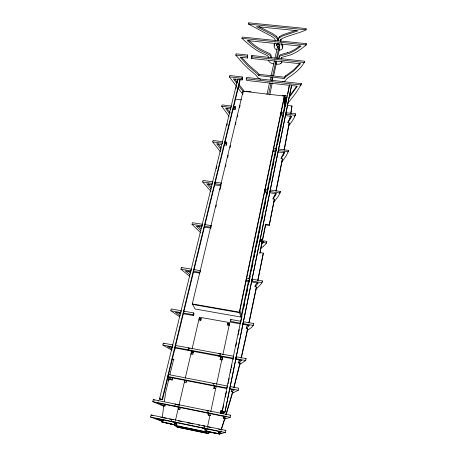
<?xml version="1.0" encoding="UTF-8"?>
<svg xmlns="http://www.w3.org/2000/svg" width="457" height="457" viewBox="0 0 457 457"><rect width="100%" height="100%" fill="white"/><g stroke="black" fill="none" stroke-linecap="round" stroke-linejoin="round"><path stroke-width="0.69" d="M281.221 58.724L281.518 57.816A3.765 2.296 11.6 0 1 282.123 57.251L288.327 55.548A30.408 19.36 13 0 0 292.012 54.354L296.49 52.075L301.386 48.745L306.139 44.986L306.396 43.701L242.244 37.057L241.93 38.314L244.638 40.816L251.481 46.66L257.24 50.641A29.854 18.994 12.9 0 0 260.719 52.458L267.562 55.68A3.742 2.274 13.2 0 1 268.253 56.382L268.727 57.771M281.501 57.348L281.78 59.17M161.789 421.954L174.848 424.821L162.184 422.194L161.789 421.954L161.892 420.908M271.475 57.771L270.95 54.989A6.307 3.839 13.2 0 0 269.641 53.566L262.489 50.104A27.711 17.692 12.9 0 1 258.97 48.282L254.503 45.237L248.762 40.462M162.235 417.784L163.76 405.787M164.366 401.383L165.737 391.992L168.793 379.367L170.107 379.624M287.053 105.339L291.966 105.927L290.852 112.828M290.886 113.724L291.966 105.927M290.366 115.724L289.669 119.797M290.109 118.357L290.503 116.038M289.132 122.83L284.037 150.125M284.208 150.353L289.172 123.71L289.167 122.819L287.921 122.665L288.201 121.265L291.24 116.466M283.5 153.992L283.854 152.17M282.346 158.79L275.982 190.649M282.969 155.603L283.449 153.164M282.403 159.607L276.057 191.409M282.723 81.809L284.962 81.049L286.459 79.358A15.955 9.226 10.3 0 1 287.693 78.05C294.445 73.731 301.272 68.373 304.91 61.255L251.79 55.508L251.687 58.473L300.449 63.78L293.611 71.041L285.545 76.947M240.616 363.903L245.706 360.55L246.095 358.591L236.183 356.74L235.892 358.934L236.183 356.74M246.98 330.674C249.591 328.749 253.315 327.069 253.738 323.55L243.353 321.711L243.067 323.87L243.324 322.625M287.659 103.379C292.697 97.307 297.958 90.743 301.431 83.694L246.552 77.439L246.232 78.781L246.46 80.392L289.555 85.333M256.691 288.578L261.57 283.489L262.478 280.946L252.047 279.216L251.767 281.341L252.013 280.158M288.567 126.126C291.286 122.282 294.439 118.443 295.736 113.884L286.128 112.719L285.865 114.673L286.128 112.719M273.509 202.445C276.217 199.092 279.387 195.693 280.432 191.443L270.31 190.003L270.036 192.037M281.78 162.058C284.425 158.442 287.413 154.752 288.55 150.376L278.684 149.085L278.416 151.078M265.871 243.764L266.58 243.027L266.905 241.387L263.803 240.908L263.403 241.33M233.556 392.614L238.246 390.249L238.651 388.216L230.077 386.548L229.791 388.77M263.078 242.964L263.803 240.908M247.825 329.126L247.66 328.634L246.243 328.383L246.614 326.549L248.362 325.133M221.554 433.447L225.41 432.516L225.861 430.368L151.118 414.962L150.604 417.035L155.517 418.909M256.537 287.527L256.406 286.939L255.023 286.705L255.372 284.968L257.525 282.7M274.389 199.92L274.309 199.143L273 198.955L273.315 197.401L275.999 193.477M282.437 159.63L282.375 158.779L281.101 158.608L281.398 157.134L284.397 152.295M224.644 419.132L230.185 417.304L230.608 415.207L153.289 399.595L152.787 401.629L159.47 404.462M269.122 224.73L265.586 224.193L265.688 224.89L269.213 225.421L274.274 199.155M275.08 195.145L275.337 193.859M269.213 225.421L274.354 199.898M261.33 240.056L260.981 241.759L261.215 239.394L262.455 239.582L262.569 240.251L261.33 240.056L261.215 239.394M232.979 392.18L231.253 391.546L231.653 389.57L232.39 389.255M262.112 241.29L259.936 253.212L262.112 241.29L260.867 241.096M262.455 239.582L265.586 224.193M262.569 240.251L265.688 224.89M238.057 362.887L240.222 363.292L240.034 362.887L238.577 362.612L238.965 360.699L240.353 359.859M280.564 41.01A7.175 4.547 11.7 0 1 281.603 38.896C289.292 34.943 298.238 33.721 306.047 29.842L306.304 28.585L248.819 22.85L248.517 24.084L271.201 36.149L273.977 38.12A7.141 4.507 13.3 0 1 275.303 40.467L275.337 40.639M273.726 75.799L276.251 63.512M220.497 433.213L218.635 432.653L218.914 431.271M223.005 413.928L223.422 411.894M222.965 418.018L225.25 418.481L223.439 417.898L223.856 415.859M224.918 412.38L291.629 85.191L289.447 84.939L222.033 411.568L222.273 411.848L224.918 412.38L229.922 387.93M230.208 386.536L291.629 85.191M259.822 252.572L263.335 253.127L257.737 280.295M284.5 101.374L285.368 97.192L283.791 97.004M285.654 95.81L284.083 95.627M285.454 98.849L285.739 97.472L285.871 99.517M220.428 413.402L220.988 410.7L222.273 410.963M220.662 413.671L220.988 410.7M284.562 105.224L285.865 98.929M283.254 112.725L284.837 105.076L284.34 96.079L243.107 91.229L192.3 303.905L195.139 309.001L241.01 317.078L248.459 281.049M248.894 278.953L266.797 192.346M267.374 189.552L275.171 151.838M275.748 149.045L282.82 114.821M233.247 358.437L233.533 356.243L175.442 345.412L175.185 347.577M240.473 323.407L240.753 321.248L230.745 319.477L230.351 321.34L230.688 322.174L240.433 323.904M249.236 280.918L249.516 278.799L246.517 278.302L246.152 280.072L246.414 281.061L249.214 281.529M276.079 150.77L276.342 148.776L273.577 148.411L273.4 151.33L275.502 151.604M283.648 113.382L283.843 112.439L281.141 112.108L280.946 115.055L283.654 115.387M222.565 410.449L223.713 404.868M225.295 397.19L226.449 391.609M228.032 383.931L228.323 382.532M228.609 381.138L229.186 378.345M230.334 372.763L231.053 369.273M231.345 367.879L231.916 365.086M233.07 359.499L233.356 358.105M235.806 346.24L236.526 342.75M238.108 335.072L239.257 329.491M240.839 321.814L241.993 316.227M243.575 308.549L244.729 302.968M246.312 295.291L247.46 289.709M248.614 284.123L249.333 280.632M249.619 279.238L250.196 276.445M251.35 270.864L252.932 263.186M254.081 257.599L254.8 254.115M255.092 252.715L255.669 249.922M256.388 246.437L257.537 240.85M257.828 239.457L258.399 236.663M259.119 233.173L260.273 227.592M261.855 219.914L263.009 214.327M264.157 208.746L265.74 201.069M266.894 195.487L267.613 191.997M268.19 189.204L268.476 187.81M269.63 182.223L271.212 174.545M272.361 168.964L273.943 161.287M274.663 157.796L276.102 150.816M276.394 149.422L276.679 148.028M277.399 144.538L279.416 134.764M280.135 131.273L281.284 125.692M281.575 124.293L282.152 121.505M282.437 120.105L283.586 114.524M284.305 111.034L284.882 108.24M285.174 106.847L286.756 99.169M287.904 93.588L289.447 84.939M256.486 287.51L249.248 322.128M257.982 280.301L263.335 253.127M272.252 82.928L269.756 94.805M241.01 317.078L239.314 312.125L284.34 96.079M264.74 190.832L265.066 189.255L267.905 189.661L267.579 191.237L264.74 190.832L264.911 192.134L267.625 192.523M273.349 150.062L239.491 312.651L192.603 304.442M273.629 148.714L284.391 97.027M264.911 192.134L265.129 191.083M280.946 115.055L281.175 112.668M256.36 286.939L248.842 322.853M206.947 431.031L206.713 432.151L174.694 425.501L175.494 422.039M220.84 359.682L222.085 359.916L222.382 358.517M208.878 431.397L208.438 433.487L176.95 426.947M175.128 421.817L174.328 425.267L177.299 427.169L208.706 433.699L209.146 431.608M260.741 79.307L258.359 78.027L256.577 75.971A15.709 8.957 14.3 0 0 255.132 74.377L248.197 68.636L242.696 63.18L235.778 55.103L236.103 53.817L247.608 55.057L247.511 58.022L240.108 57.211L248.071 65.991L257.097 73.743A18.234 10.402 14.3 0 1 258.799 75.605L284.094 78.461L284.363 77.193A18.503 10.734 10.2 0 1 285.796 75.656M205.136 430.071L204.85 429.848L205.199 428.238M208.066 414.825L210.26 415.476L208.066 414.825L208.523 412.717M214.03 388.501L214.213 386.131L216.355 386.833L214.213 386.131M220.708 357.283L220.223 359.568L220.411 357.191L222.279 357.54M227.706 323.15L227.912 323.63L229.734 323.956L229.534 323.476L227.706 323.15L227.3 325.041L229.128 325.367M205.073 430.357L205.519 428.266M208.341 415.087L208.798 412.957M214.007 388.599L214.464 386.462M227.637 324.893L227.912 323.63M208.706 433.699L206.433 431.934L207.027 429.152M207.472 427.067L210.437 413.134M210.734 411.746L216.224 385.976M216.549 384.423L222.45 356.728M222.896 354.638L229.722 322.602L199.446 317.215L192.043 349.079M247.603 328.634L241.05 358.134M247.763 329.103L241.37 357.905M276.285 61.324L275.999 62.603L275.891 61.049L272.566 76.159M279.141 48.448L279.416 47.191M272.372 79.678L272.658 78.364M266.934 94.588L269.516 82.906M270.156 80.015L270.693 77.581L272.218 77.759L272.509 80.923M271.047 75.988L274.389 60.884M274.925 58.445L277.548 46.603L279.038 46.757L279.273 50.053L279.77 50.053A3.662 2.285 12.3 0 0 282.14 48.979L282.575 46.962L281.363 44.089M268.733 93.588L271.047 83.077M271.555 80.763L272.218 77.759M276.554 58.05L279.038 46.757M277.273 58.696L279.381 49.493M278.85 44.003L279.604 45.477A13.087 8.135 13.2 0 1 279.907 46.146L276.599 45.837L276.873 44.586A12.208 7.649 11.5 0 1 277.056 44.072M258.805 75.605L259.096 74.342L284.363 77.193M179.138 425.953L178.824 427.335L176.596 425.895M175.711 423.976L176.979 424.239L176.625 423.999L176.99 422.411M180.384 407.747L180.064 409.141L178.167 408.752L179.778 409.283M193.105 354.466L192.803 354.055L193.254 352.101L191.42 351.759L191.723 352.176L193.557 352.518L193.254 352.101M200.891 320.763L200.617 320.271L201.051 318.398L199.246 318.078L199.526 318.569L201.326 318.889L201.051 318.398M175.454 420.429L178.51 407.267M178.973 405.285L184.794 380.253M185.239 378.327L191.717 350.462M178.39 409.569L179.047 406.736M184.668 382.549L185.188 380.304M191.266 354.146L191.809 351.787M199.241 319.797L199.583 318.306M247.751 91.36L249.299 91.543M171.729 419.212L171.238 421.303L173.82 422.119M188.49 347.846L188.038 349.765L190.449 350.833M183.063 313.708L193.597 315.576L193.1 314.724L193.534 312.885L183.771 311.154L183.514 313.291M193.597 315.576L194.031 313.748L193.534 312.885M239.942 362.875L233.75 387.593M240.119 363.269L233.95 387.919M210.9 227.655L211.145 225.587L204.81 224.61L204.559 226.661M221.057 184.074L221.302 183.04L215.127 182.16L214.881 184.171M215.83 207.09L216.327 205.01M219.96 189.781L220.908 185.828M225.415 166.936L225.912 164.857M227.729 157.242L228.22 155.163M230.008 147.674L230.505 145.594M235.469 124.784L235.989 122.625M237.309 117.083L237.806 115.01M239.611 107.441L240.108 105.361M242.753 94.262L243.107 91.229M251.687 58.473L251.996 57.182M163.914 406.027L163.509 405.736L165.04 406.044L165.525 404.051M167.525 376.934L170.347 379.63L172.203 379.996L172.666 378.059M161.995 421.091L161.584 420.84L163.149 421.165L163.475 419.812M169.93 374.677L173.666 359.259L172.289 358.996M224.37 144.852L226.478 145.132L226.158 143.698L226.512 142.23L224.89 142.018L224.644 143.989M233.059 109.189L235.098 109.44L234.818 107.903L235.155 106.51L233.567 106.315L233.327 108.246M239.508 79.592L242.227 79.906L241.987 78.296L242.307 76.959L229.711 75.525L229.374 76.85L236.343 86.127M247.511 58.022L247.608 55.057M226.478 145.132L226.832 143.669L226.512 142.23M235.098 109.44L235.429 108.046L235.155 106.51M242.227 79.906L242.307 76.959M162.458 399.795L162.058 399.487L239.948 79.272L237.829 79.027L159.487 398.972L162.458 399.795L240.102 80.238L239.948 79.272M167.879 376.522L168.359 374.54L227.386 386.028L226.969 388.05L167.879 376.522L168.102 376.734M193.454 271.309L193.877 269.573L200.383 270.653L199.966 272.395L193.454 271.309L193.625 271.669M168.959 380.178L167.57 379.544L168.285 377.733M172.62 347.097L172.877 344.932L163.332 343.15L162.858 345.052L171.741 350.159M191.277 269.744L190.997 270.904L180.932 269.23L181.366 267.499L191.42 269.167L191.592 269.527M202.165 226.295L202.417 224.244L192.431 222.713L192.02 224.341L200.44 232.539M222.37 143.687L222.616 141.721L213.076 140.465L212.711 141.927L220.514 151.913M231.116 106.972L231.345 106.047L222.051 104.916L221.702 106.304L228.98 116.249M159.899 399.275L160.236 397.893M216.304 168.644L216.812 166.565M226.803 125.704L227.312 123.63M235.949 88.304L236.458 86.23M237.303 82.763L237.811 80.689M170.792 310.76L171.249 308.938L181.252 310.709L180.806 312.537L170.792 310.76L179.772 316.872M202.628 181.983L203.017 180.441L212.796 181.829L212.419 183.377L202.628 181.983L210.854 191.255M276.599 45.837L276.605 45.797A12.219 7.638 11.5 0 1 276.788 45.283L277.29 44.129A16.641 10.488 13.9 0 0 277.433 43.701M232.802 392.14L226.341 414.111M232.602 391.82L225.758 415.013M224.775 418.178L220.977 429.9M224.998 418.429L221.217 430.123M220.183 433.145L219.823 434.15L219.937 432.928M274.977 43.158C273.217 45.5 274.034 49.316 277.233 49.784M274.731 43.147L274.44 45.957M221.371 413.299L222.193 411.403M221.599 413.556L222.422 411.666M288.55 150.376L288.201 151.061M295.736 113.884L295.348 114.616M280.432 191.443L279.833 192.523M294.457 116.249L294.748 115.724M301.431 83.694L300.974 84.431M296.662 86.322L289.727 95.69M289.047 97.609L297.33 86.224L291.675 85.573M287.921 122.665L291.789 116.386L285.688 115.638M281.101 158.608L284.62 152.809L278.307 151.975M262.478 280.946L262.164 281.381M273 198.955L276.434 193.779L269.659 192.808M300.14 63.163L293.594 69.995L285.814 75.668M253.738 323.55L253.441 323.887M262.004 242.821L263.095 241.65M263.689 246.077L265.557 244.084M261.672 244.449L262.764 243.284M263.586 246.186L260.736 248.488M255.023 286.705L258.314 283.043L251.31 281.878M246.043 358.636L245.586 359.042M279.741 36.526L282.906 34.726L296.056 30.402M255.686 289.43L256.383 288.835M305.79 44.203L306.396 43.701M300.083 45.814L294.805 49.482L290.618 51.635A27.146 17.32 12.9 0 1 287.59 52.652M246.243 328.383L249.488 325.515L242.524 324.276M230.608 415.207L230.048 415.51M238.577 362.612L241.776 360.442L235.498 359.265M239.662 364.378L240.325 364.046M225.844 430.38L225.015 430.694M225.41 432.516L150.604 417.035M231.253 391.546L234.304 389.97L229.523 389.038M232.436 393.026L233.413 392.666M287.59 52.652L280.432 54.726A6.312 3.862 11.6 0 0 279.421 55.68L278.998 57.811M285.819 104.173L285.368 97.192M223.45 417.898L226.261 416.87L157.619 402.965L162.646 405.079M218.635 432.653L221.485 431.974L155.511 418.332L158.373 419.417M221.434 433.464L219.577 433.744M216.367 433.008L216.304 433.019A23.884 1.874 12.5 0 1 215.847 433.053L215.173 433.013M219.103 433.79L215.344 433.322M248.517 24.084L306.047 29.842M241.93 38.314L306.139 44.986M276.868 44.626L279.524 44.9M235.778 55.103L247.294 56.354M251.481 56.805L304.648 62.575M229.374 76.85L241.987 78.296M246.232 78.781L301.157 85.053M238.148 79.438L233.384 78.89L236.943 83.66M245.946 91.177L251.093 91.777M282.243 95.439L287.482 96.056M283.928 96.993L287.207 97.381M235.087 99.112L241.405 99.866M284.243 105.001L285.648 105.173M221.702 106.304L231.002 107.441M233.23 107.709L234.818 107.903M280.844 113.525L283.551 113.856L283.58 114.393M285.836 114.136L295.456 115.313M231.025 108.937L225.604 108.275L229.591 113.793M212.711 141.927L222.256 143.184M224.536 143.487L226.158 143.698M273.269 149.902L276.034 150.267M278.376 150.576L288.253 151.878M221.565 144.481L216.652 143.835L220.965 149.445M214.756 183.708L220.937 184.594M269.984 191.58L280.124 193.025M221.194 185.576L214.859 184.982M212.139 184.594L206.701 183.817L211.254 189.032M192.02 224.341L202.017 225.884M204.41 226.249L210.751 227.226M211.054 228.106L203.885 227.278M201.805 226.958L196.247 226.101L200.72 230.522M263.472 242.541L266.58 243.027M246.152 280.072L249.151 280.569M251.687 280.992L262.129 282.729M199.726 273.058L193.048 272.178M190.94 271.829L185.319 270.892L190.038 274.8M192.3 303.905L239.314 312.125M183.326 312.988L193.1 314.724M230.351 321.34L240.371 323.122M242.97 323.579L253.367 325.43M180.955 313.331L175.339 312.331L180.252 315.707M199.309 319.506L201.109 319.826M227.426 324.527L229.534 324.904M198.812 319.951L200.617 320.271M188.752 348.205L190.009 348.44M218.463 353.752L219.737 353.986M162.858 345.052L172.409 346.84M174.974 347.32L233.133 358.197M235.783 358.694L245.706 360.55M172.449 347.463L167.536 346.543L172.146 349.217M174.551 347.857L233.407 358.876M222.502 357.945L220.64 357.597L220.411 357.191M192.803 354.055L190.963 353.712L191.266 354.124M219.988 359.168L221.856 359.516L222.085 359.916M171.958 359.265L174.014 359.653L173.666 359.259M212.733 383.423L214.03 383.674L213.813 383.383L213.596 385.685L211.654 385.308L211.877 385.594M212.728 432.545L213.95 432.785M215.041 433.265L213.476 432.962A20.565 1.542 12.4 0 0 208.541 432.065M229.665 388.576L238.246 390.249M167.342 376.899L226.792 388.507M186.953 381.087L184.765 380.378L186.627 380.744L186.165 382.766L184.291 382.4L184.622 382.743M213.779 388.176L215.675 388.547M167.57 379.544L168.799 379.784M221.222 410.974L222.508 411.231M159.487 398.972L162.058 399.487M222.033 411.568L224.684 412.105M176.242 404.411L177.533 404.673M177.836 404.919L179.23 405.199M225.335 414.516L226.689 414.785M152.787 401.629L230.185 417.304M172.049 419.423L173.346 419.692M202.919 425.793L204.902 426.198L204.662 425.998L204.45 428.312L202.462 427.901L202.714 428.095M160.784 417.247L166.234 418.372M169.638 419.075L170.998 419.355M178.43 420.886L181.863 421.594M187.364 422.731L192.86 423.862M198.355 424.999L199.732 425.278M207.238 426.827L210.734 427.546M218.423 429.134L221.919 429.854M176.625 423.999L174.717 423.605L175.077 423.845M204.85 429.848L206.793 430.248M219.583 433.939L206.581 431.242L219.823 434.15M174.328 425.267L206.433 431.934M171.952 424.073L172.438 424.182M173.003 424.307L173.426 424.399A23.941 1.777 12.6 0 1 174.888 424.724M172.038 424.347L173.494 424.667A20.314 1.508 12.6 0 1 174.78 424.953M171.552 423.982L171.061 423.873M171.266 424.176L167.091 423.056A27.186 2.131 12.5 0 1 166.828 422.971M170.661 423.782L169.421 423.399M165.828 422.622L165.977 422.674A27.186 2.131 12.5 0 0 166.131 422.731M168.382 423.039L168.073 422.931M162.092 421.285L157.505 419.64M163.149 421.165L160.67 420.269M157.128 419.503L155.94 419.063M159.944 420L159.179 419.72M152.775 415.613L151.118 414.962M163.749 406.17L160.23 404.771M165.011 406.033L164.703 405.907M164.383 405.782L163.366 405.37M158.116 400.932L158.408 401.057M154.477 400.121L153.289 399.595M170.193 379.887L168.627 379.161M259.165 26.695L272.858 33.704L276.274 36.172M174.408 350.462L174.66 350.599L174.86 348.594M248.819 22.85L249.111 23.021M164.04 343.584L163.332 343.15M180.692 313.908L179.064 312.811M189.832 276.496L180.932 269.23M204.776 431.745L206.53 433.093M177.356 406.964L174.814 406.09L175.294 404.034L175.597 404.279M209.106 432.019L208.946 431.842A24.238 1.817 12.4 0 1 210.071 432.042M190.46 273.092L188.067 271.138M182.035 268.088L181.366 267.499M201.114 228.911L198.018 225.872M206.016 412.768L205.781 412.54L207.746 412.939L207.964 410.632L208.192 410.866L206.227 410.466L206.461 410.7M169.416 377.305L172.203 379.996M211.3 187.153L208.375 183.823M241.604 57.336L249.008 65.328L257.394 72.474A18.217 10.425 14.3 0 1 259.09 74.342M237.84 87.955L242.804 94.302M221.319 147.999L217.84 143.509M238.314 85.396L243.318 91.589M238.634 84.082L244.626 91.629M237.263 82.34L234.927 79.238M230.242 112.828L226.746 108.052M183.771 311.154L183.96 311.457M218.246 356.037L218.046 355.689L219.96 356.049L220.177 353.752L220.371 354.106M282.232 44.043L282.877 46.123L282.415 47.774A3.662 2.291 12.3 0 1 282.226 48.002M193.877 269.573L194.048 269.933M230.745 319.477L231.082 320.317M202.417 224.244L202.565 224.655M204.81 224.61L204.959 225.027M240.753 321.248L240.856 321.539M211.145 225.587L211.277 225.981M239.879 310.806L241.382 315.273M243.353 321.711L243.45 322.002M215.127 182.16L215.258 182.623M246.517 278.302L246.609 278.639M249.516 278.799L249.602 279.147M252.047 279.216L252.133 279.564M224.89 142.018L225.004 142.521M233.567 106.315L233.67 106.858M265.066 189.255L265.237 190.563M251.79 55.508L251.927 56.622M271.23 57.896L270.67 56.228A6.312 3.827 13.2 0 0 269.362 54.811L262.198 51.35A27.734 17.657 12.9 0 1 258.679 49.527L253.269 45.763L247.134 40.536L301.02 46.163L295.405 50.213L290.355 52.898A27.174 17.286 12.9 0 1 287.322 53.909L280.158 55.971A6.318 3.85 11.6 0 0 279.147 56.925L278.69 58.707M270.31 190.003L270.361 190.46M273.577 148.411L273.623 148.896M276.342 148.776L276.388 149.279M278.684 149.085L278.724 149.582M268.527 60.13C268.785 62.341 271.264 63.392 273.189 63.746A9.357 5.69 12.5 0 0 273.92 63.877M276.039 62.586L276.285 64.146A8.826 5.364 12.3 0 0 277.068 64.209A9.363 5.695 12.4 0 0 277.542 64.226L278.913 64.163A4.49 2.713 12.2 0 0 280.729 63.557M277.548 46.603L277.622 47.728M284.105 98.409L284.551 106.441M210.346 432.094A24.238 1.817 12.4 0 1 212.305 432.465M284.1 78.467A18.52 10.711 10.3 0 1 285.528 76.936M281.855 61.467A5.473 3.319 12.3 0 1 281.78 61.592M281.512 61.958A5.473 3.319 12.3 0 1 281.341 62.129M281.798 61.484A5.478 3.313 12.3 0 1 280.798 63.592M281.026 41.404A14.207 9.049 11.1 0 1 280.712 39.776M280.832 39.788A7.169 4.559 11.7 0 1 280.952 39.119M278.319 39.388A9.723 6.181 11.7 0 1 279.724 36.52M278.302 40.239A15.435 9.831 11.2 0 1 278.233 39.376A16.629 10.505 13.9 0 1 278.21 40.227M276.285 36.166A9.677 6.118 13.3 0 1 278.067 39.365M275.394 40.644A13.047 8.22 13.8 0 1 275.405 40.976M281.335 43.946A14.218 9.031 11.1 0 1 281.186 43.666M280.472 41.336A14.218 9.031 11.1 0 1 280.444 40.999M278.045 40.61A9.734 6.17 11.7 0 1 279.456 37.742L282.98 35.829L298.113 30.785L256.468 26.603L272.578 34.932L275.999 37.394A9.683 6.107 13.3 0 1 277.793 40.582M278.884 44.003A15.452 9.808 11.2 0 1 278.724 43.683M277.97 40.822A15.452 9.808 11.2 0 1 277.965 40.599M277.925 40.593A16.641 10.488 13.9 0 1 277.936 40.816"/></g></svg>
